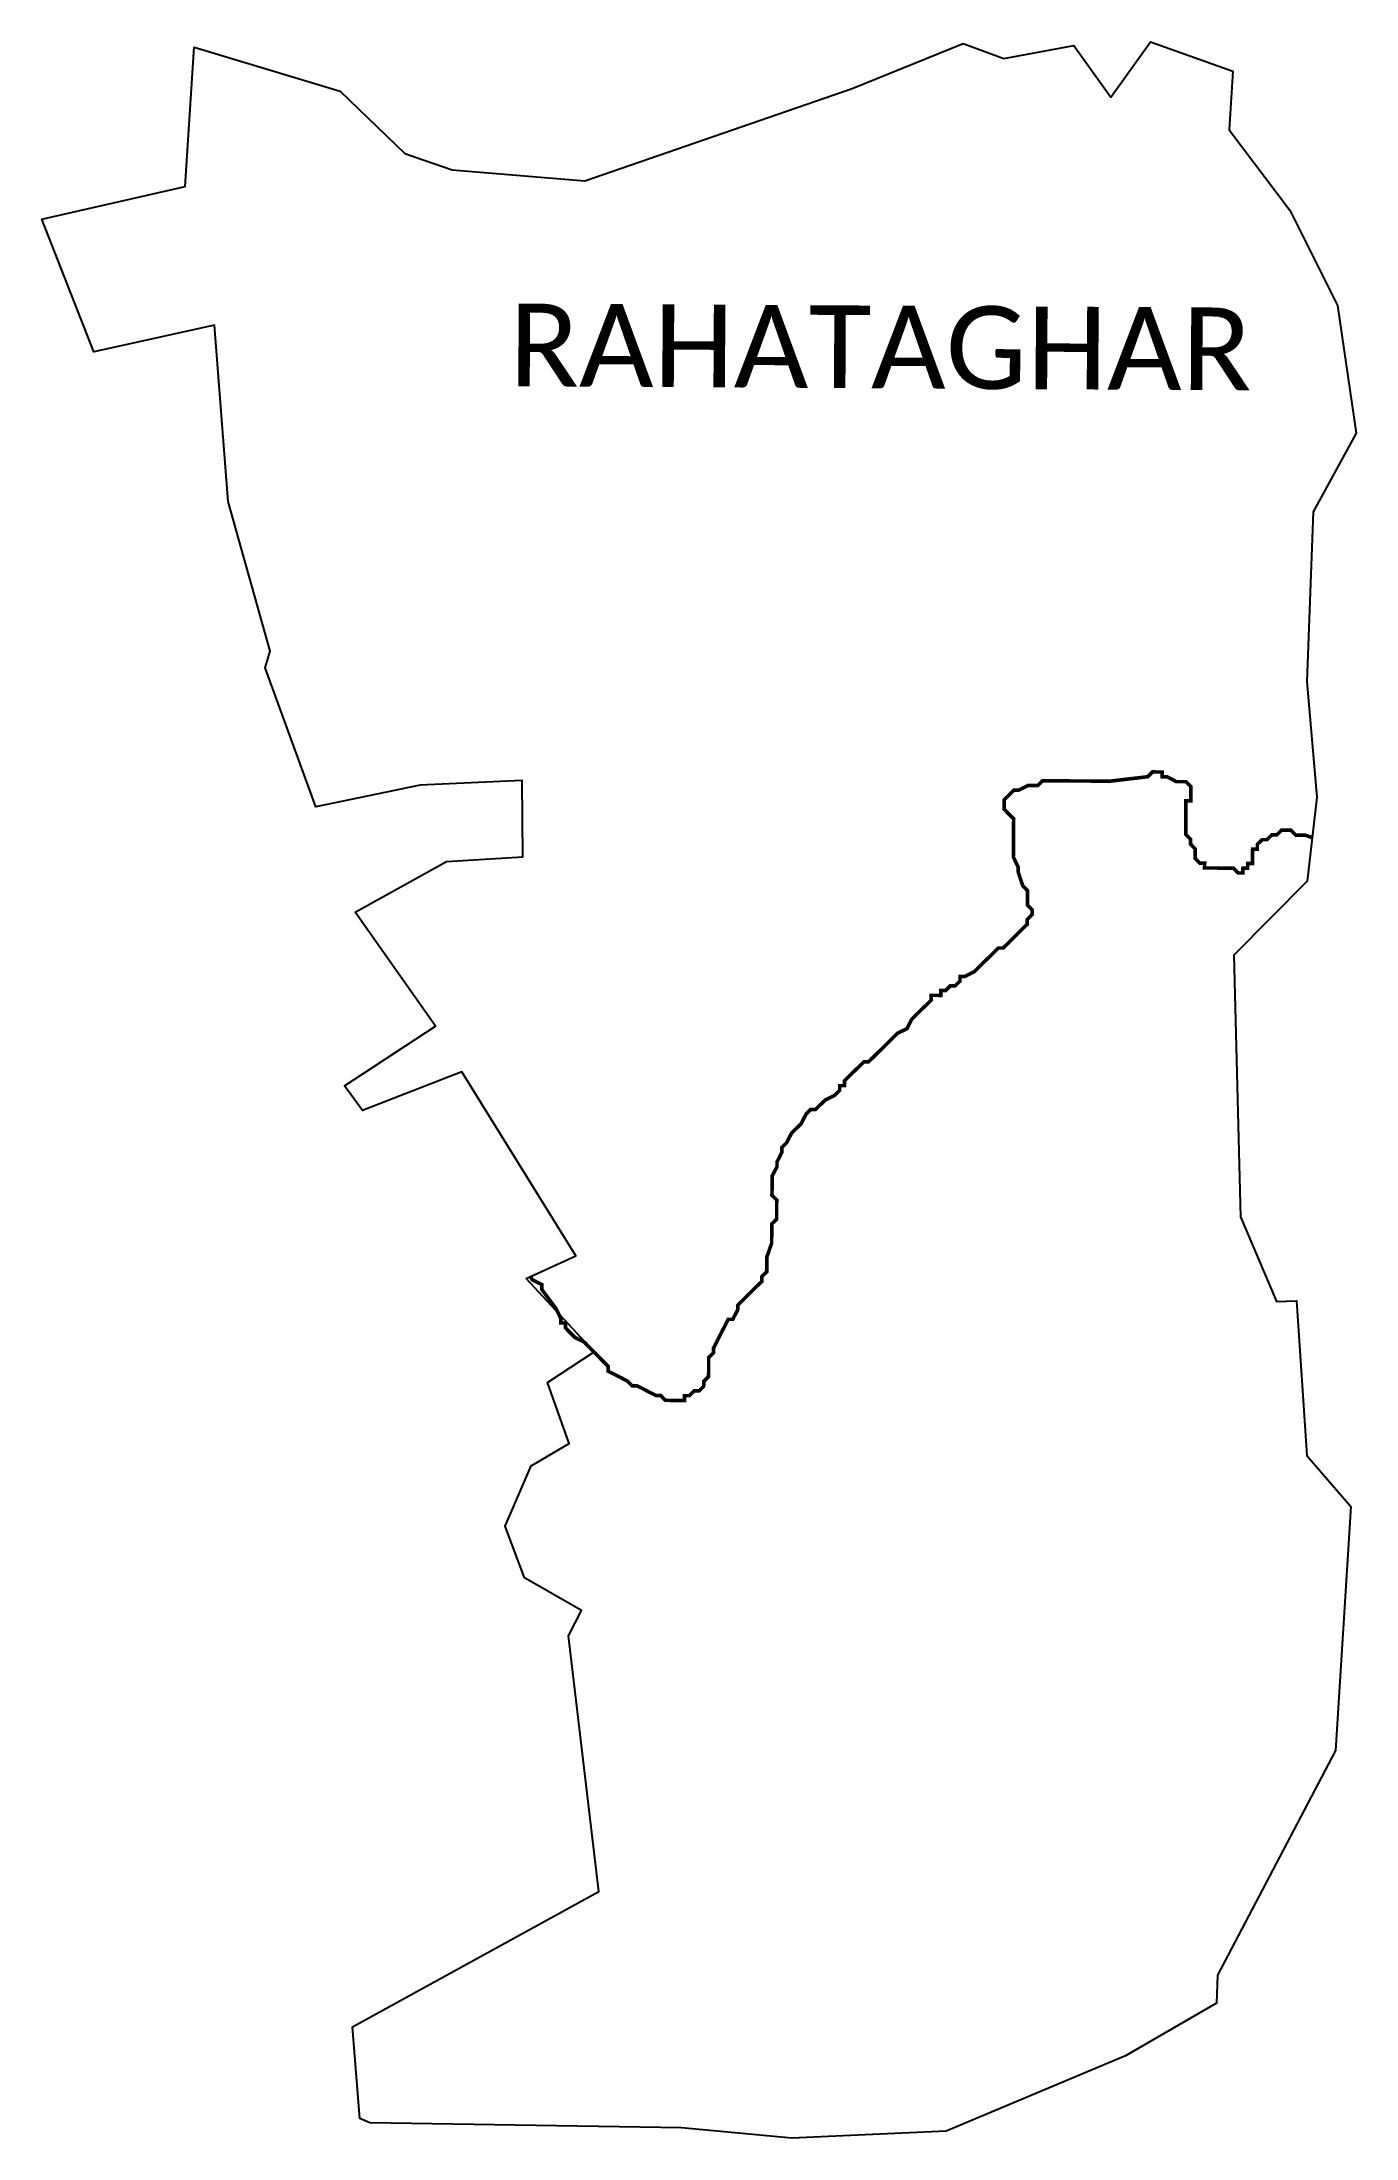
# Model space of a CAD drawing. Header units: metres. Extents: x 315559 to 316672, y 1897158 to 1898933.
import ezdxf

# ---------------------------------------------------------------- set-up
doc = ezdxf.new("R2010")
doc.units = ezdxf.units.M
doc.layers.add('ddddd', color=7, linetype='Continuous')
doc.layers.add('HAZARDS LINE', color=1, linetype='Continuous')
doc.styles.get("Standard").update_dxf_attribs({"font": 'simplex.shx'})

msp = doc.modelspace()

# ---------------------------------------------------------------- linework, layer by layer
at = {"color": 3, "true_color": 0x00ff00, "flags": 128}
msp.add_lwpolyline([(316339.4, 1898931.3), (316373.7, 1898918.6)], dxfattribs=at)
at = {"layer": 'ddddd', "color": 3, "true_color": 0x00ff00}
for points in [[(316656.3, 1898709.5, 0), (316672.1, 1898601.4, 0), (316635.7, 1898534.6, 0), (316630.3, 1898390.9, 0), (316638.8, 1898293.1, 0), (316630.8, 1898222, 0), (316568.5, 1898159.2, 0), (316574.1, 1897937.6, 0), (316604.7, 1897865.9, 0), (316621.7, 1897866.6, 0), (316630.5, 1897735.5, 0), (316667.6, 1897692.3, 0), (316654.8, 1897485.8, 0), (316554.6, 1897295.6, 0), (316554, 1897272, 0), (316476.8, 1897227.4, 0), (316325, 1897163.5, 0), (316194.2, 1897157.6, 0), (316100.7, 1897166.3, 0), (315836.6, 1897170.5, 0), (315828.3, 1897174.3, 0), (315822, 1897251.9, 0), (316030.7, 1897366.3, 0), (316005.1, 1897583, 0), (316015.9, 1897604.5, 0), (315967.7, 1897632.1, 0), (315951.3, 1897675.8, 0), (315973.4, 1897726.8, 0), (316005.5, 1897745.8, 0), (315987.2, 1897797.3, 0), (316026.7, 1897823.3, 0), (315969, 1897885.6, 0), (316011.2, 1897904.7, 0), (315914.5, 1898060.5, 0), (315830.6, 1898027.8, 0), (315815.3, 1898048.7, 0), (315892.2, 1898099.3, 0), (315824.4, 1898195.6, 0), (315901.7, 1898238.6, 0), (315966.3, 1898242.7, 0), (315965.6, 1898307.2, 0), (315879.3, 1898303.3, 0), (315791, 1898284.9, 0), (315748.1, 1898402.6, 0), (315752.4, 1898416.6, 0), (315716.7, 1898543.5, 0), (315705.1, 1898692.7, 0), (315602.9, 1898670.3, 0), (315558.9, 1898782.5, 0), (315680.2, 1898810.3, 0), (315688, 1898928.2, 0), (315811.6, 1898890.9, 0), (315866.3, 1898838.2, 0), (315906.5, 1898824.2, 0), (316018.7, 1898815.1, 0), (316245.3, 1898893.3, 0), (316339.4, 1898931.3, 0)], [(316373.7, 1898918.6, 0), (316433.1, 1898929.5, 0), (316464.4, 1898885.8, 0), (316497.9, 1898932.6, 0), (316567.6, 1898907.8, 0), (316564.7, 1898858.1, 0), (316616, 1898790.1, 0), (316656.3, 1898709.5, 0), (316656.3, 1898709.5, 0)]]:
    msp.add_polyline3d(points, dxfattribs=at)
at = {"layer": 'HAZARDS LINE', "lineweight": 18}
msp.add_lwpolyline([(316634.9, 1898258.9, 3.04, 3.04, 0), (316629.1, 1898260.9, 3.04, 3.04, 0), (316625.1, 1898261, 3.04, 3.04, 0), (316621, 1898261, 3.04, 3.04, 0), (316617, 1898265.1, 3.04, 3.04, 0), (316612.9, 1898265.1, 3.04, 3.04, 0), (316608.9, 1898265.1, 3.04, 3.04, 0), (316604.8, 1898261.1, 3.04, 3.04, 0), (316600.8, 1898261.1, 3.04, 3.04, 0), (316596.7, 1898257.1, 3.04, 3.04, 0), (316592.6, 1898257.1, 3.04, 3.04, 0), (316588.5, 1898253.1, 3.04, 3.04, 0), (316588.5, 1898249, 3.04, 3.04, 0), (316584.5, 1898249.1, 3.04, 3.04, 0), (316584.4, 1898245, 3.04, 3.04, 0), (316584.4, 1898241, 3.04, 3.04, 0), (316584.4, 1898236.9, 3.04, 3.04, 0), (316580.3, 1898236.9, 3.04, 3.04, 0), (316580.3, 1898232.9, 3.04, 3.04, 0), (316576.3, 1898232.9, 3.04, 3.04, 0), (316576.2, 1898228.9, 3.04, 3.04, 0), (316572.2, 1898228.9, 3.04, 3.04, 0), (316568.2, 1898233, 3.04, 3.04, 0), (316564.1, 1898233, 3.04, 3.04, 0), (316551.9, 1898233.1, 3.04, 3.04, 0), (316547.9, 1898233.1, 3.04, 3.04, 0), (316543.8, 1898233.1, 3.04, 3.04, 0), (316543.9, 1898237.2, 3.04, 3.04, 0), (316539.8, 1898237.2, 3.04, 3.04, 0), (316535.8, 1898241.3, 3.04, 3.04, 0), (316535.8, 1898249.4, 3.04, 3.04, 0), (316531.8, 1898253.5, 3.04, 3.04, 0), (316531.9, 1898257.5, 3.04, 3.04, 0), (316527.8, 1898261.6, 3.04, 3.04, 0), (316527.9, 1898265.7, 3.04, 3.04, 0), (316527.9, 1898269.7, 3.04, 3.04, 0), (316527.9, 1898273.8, 3.04, 3.04, 0), (316528, 1898281.9, 3.04, 3.04, 0), (316528, 1898290, 3.04, 3.04, 0), (316532.1, 1898289.9, 3.04, 3.04, 0), (316532.1, 1898294, 3.04, 3.04, 0), (316532.1, 1898298, 3.04, 3.04, 0), (316532.2, 1898302.1, 3.04, 3.04, 0), (316528.1, 1898306.2, 3.04, 3.04, 0), (316524.1, 1898306.2, 3.04, 3.04, 0), (316520, 1898306.2, 3.04, 3.04, 0), (316512, 1898310.3, 3.04, 3.04, 0), (316507.9, 1898310.4, 3.04, 3.04, 0), (316507.9, 1898314.4, 3.04, 3.04, 0), (316503.9, 1898314.4, 3.04, 3.04, 0), (316499.8, 1898314.5, 3.04, 3.04, 0), (316495.7, 1898310.4, 3.04, 3.04, 0), (316463.3, 1898306.6, 3.04, 3.04, 0), (316459.3, 1898306.6, 3.04, 3.04, 0), (316451.2, 1898306.7, 3.04, 3.04, 0), (316443.1, 1898306.8, 3.04, 3.04, 0), (316434.9, 1898306.8, 3.04, 3.04, 0), (316430.9, 1898306.8, 3.04, 3.04, 0), (316422.8, 1898306.9, 3.04, 3.04, 0), (316418.7, 1898306.9, 3.04, 3.04, 0), (316414.7, 1898306.9, 3.04, 3.04, 0), (316410.6, 1898307, 3.04, 3.04, 0), (316406.6, 1898307, 3.04, 3.04, 0), (316402.5, 1898303, 3.04, 3.04, 0), (316398.5, 1898303, 3.04, 3.04, 0), (316394.4, 1898303, 3.04, 3.04, 0), (316386.3, 1898299, 3.04, 3.04, 0), (316382.2, 1898299.1, 3.04, 3.04, 0), (316378.1, 1898295, 3.04, 3.04, 0), (316374.1, 1898291, 3.04, 3.04, 0), (316374, 1898287, 3.04, 3.04, 0), (316374, 1898282.9, 3.04, 3.04, 0), (316378, 1898278.8, 3.04, 3.04, 0), (316382.1, 1898274.7, 3.04, 3.04, 0), (316382, 1898270.7, 3.04, 3.04, 0), (316382, 1898266.6, 3.04, 3.04, 0), (316382, 1898258.5, 3.04, 3.04, 0), (316381.9, 1898254.5, 3.04, 3.04, 0), (316381.9, 1898246.4, 3.04, 3.04, 0), (316381.8, 1898242.3, 3.04, 3.04, 0), (316385.8, 1898234.2, 3.04, 3.04, 0), (316385.8, 1898230.1, 3.04, 3.04, 0), (316389.8, 1898218, 3.04, 3.04, 0), (316393.8, 1898213.9, 3.04, 3.04, 0), (316393.8, 1898205.8, 3.04, 3.04, 0), (316393.7, 1898201.7, 3.04, 3.04, 0), (316397.8, 1898197.7, 3.04, 3.04, 0), (316397.7, 1898193.6, 3.04, 3.04, 0), (316393.6, 1898189.6, 3.04, 3.04, 0), (316393.6, 1898185.5, 3.04, 3.04, 0), (316389.5, 1898181.5, 3.04, 3.04, 0), (316385.5, 1898177.5, 3.04, 3.04, 0), (316377.3, 1898169.4, 3.04, 3.04, 0), (316373.2, 1898165.4, 3.04, 3.04, 0), (316369.2, 1898165.4, 3.04, 3.04, 0), (316361, 1898157.4, 3.04, 3.04, 0), (316356.9, 1898153.4, 3.04, 3.04, 0), (316348.8, 1898145.3, 3.04, 3.04, 0), (316340.7, 1898141.3, 3.04, 3.04, 0), (316336.6, 1898141.3, 3.04, 3.04, 0), (316336.6, 1898137.3, 3.04, 3.04, 0), (316332.5, 1898133.3, 3.04, 3.04, 0), (316328.4, 1898133.3, 3.04, 3.04, 0), (316324.4, 1898129.3, 3.04, 3.04, 0), (316320.3, 1898129.3, 3.04, 3.04, 0), (316320.3, 1898125.2, 3.04, 3.04, 0), (316316.2, 1898125.3, 3.04, 3.04, 0), (316312.2, 1898125.3, 3.04, 3.04, 0), (316312.2, 1898121.2, 3.04, 3.04, 0), (316308.1, 1898117.2, 3.04, 3.04, 0), (316299.9, 1898109.2, 3.04, 3.04, 0), (316295.8, 1898105.1, 3.04, 3.04, 0), (316291.7, 1898097.1, 3.04, 3.04, 0), (316283.6, 1898093.1, 3.04, 3.04, 0), (316275.4, 1898085, 3.04, 3.04, 0), (316267.3, 1898077, 3.04, 3.04, 0), (316259.1, 1898068.9, 3.04, 3.04, 0), (316255.1, 1898068.9, 3.04, 3.04, 0), (316246.9, 1898060.9, 3.04, 3.04, 0), (316242.8, 1898056.9, 3.04, 3.04, 0), (316238.8, 1898052.8, 3.04, 3.04, 0), (316238.7, 1898048.8, 3.04, 3.04, 0), (316234.7, 1898048.8, 3.04, 3.04, 0), (316234.7, 1898044.8, 3.04, 3.04, 0), (316230.6, 1898040.7, 3.04, 3.04, 0), (316222.5, 1898036.7, 3.04, 3.04, 0), (316218.4, 1898032.7, 3.04, 3.04, 0), (316214.3, 1898028.7, 3.04, 3.04, 0), (316210.2, 1898028.7, 3.04, 3.04, 0), (316206.2, 1898024.7, 3.04, 3.04, 0), (316202.1, 1898016.6, 3.04, 3.04, 0), (316198, 1898012.6, 3.04, 3.04, 0), (316193.9, 1898008.6, 3.04, 3.04, 0), (316189.8, 1898000.5, 3.04, 3.04, 0), (316185.7, 1897996.5, 3.04, 3.04, 0), (316185.7, 1897992.4, 3.04, 3.04, 0), (316181.6, 1897984.3, 3.04, 3.04, 0), (316181.6, 1897980.3, 3.04, 3.04, 0), (316177.5, 1897972.2, 3.04, 3.04, 0), (316177.4, 1897968.2, 3.04, 3.04, 0), (316177.4, 1897964.1, 3.04, 3.04, 0), (316177.4, 1897960.1, 3.04, 3.04, 0), (316177.3, 1897956, 3.04, 3.04, 0), (316181.4, 1897951.9, 3.04, 3.04, 0), (316181.3, 1897947.9, 3.04, 3.04, 0), (316181.3, 1897943.8, 3.04, 3.04, 0), (316181.3, 1897935.7, 3.04, 3.04, 0), (316177.2, 1897931.7, 3.04, 3.04, 0), (316177.1, 1897919.5, 3.04, 3.04, 0), (316177.1, 1897915.5, 3.04, 3.04, 0), (316172.9, 1897903.4, 3.04, 3.04, 0), (316172.9, 1897895.3, 3.04, 3.04, 0), (316172.9, 1897891.2, 3.04, 3.04, 0), (316168.8, 1897887.2, 3.04, 3.04, 0), (316168.8, 1897883.1, 3.04, 3.04, 0), (316164.7, 1897879.1, 3.04, 3.04, 0), (316160.6, 1897875.1, 3.04, 3.04, 0), (316156.5, 1897871.1, 3.04, 3.04, 0), (316152.4, 1897867, 3.04, 3.04, 0), (316148.4, 1897863, 3.04, 3.04, 0), (316148.3, 1897859, 3.04, 3.04, 0), (316144.2, 1897850.9, 3.04, 3.04, 0), (316140.2, 1897850.9, 3.04, 3.04, 0), (316136.1, 1897842.8, 3.04, 3.04, 0), (316127.9, 1897826.7, 3.04, 3.04, 0), (316127.8, 1897822.6, 3.04, 3.04, 0), (316123.7, 1897818.6, 3.04, 3.04, 0), (316123.7, 1897810.5, 3.04, 3.04, 0), (316123.7, 1897806.4, 3.04, 3.04, 0), (316123.6, 1897802.4, 3.04, 3.04, 0), (316119.6, 1897798.4, 3.04, 3.04, 0), (316119.5, 1897794.3, 3.04, 3.04, 0), (316115.5, 1897790.3, 3.04, 3.04, 0), (316111.4, 1897790.3, 3.04, 3.04, 0), (316107.3, 1897786.3, 3.04, 3.04, 0), (316103.3, 1897786.3, 3.04, 3.04, 0), (316103.2, 1897782.3, 3.04, 3.04, 0), (316099.2, 1897782.3, 3.04, 3.04, 0), (316095.1, 1897782.3, 3.04, 3.04, 0), (316091.1, 1897782.3, 3.04, 3.04, 0), (316087, 1897782.4, 3.04, 3.04, 0), (316083, 1897786.5, 3.04, 3.04, 0), (316079, 1897786.5, 3.04, 3.04, 0), (316070.9, 1897790.6, 3.04, 3.04, 0), (316062.8, 1897794.7, 3.04, 3.04, 0), (316058.8, 1897794.7, 3.04, 3.04, 0), (316054.7, 1897798.8, 3.04, 3.04, 0), (316038.6, 1897807, 3.04, 3.04, 0), (316038.6, 1897811.1, 3.04, 3.04, 0), (316034.6, 1897815.1, 3.04, 3.04, 0), (316026.5, 1897823.3, 3.04, 3.04, 0), (316018.5, 1897831.5, 3.04, 3.04, 0), (316010.4, 1897835.6, 3.04, 3.04, 0), (316006.4, 1897839.6, 3.04, 3.04, 0), (316002.4, 1897843.7, 3.04, 3.04, 0), (316002.4, 1897847.8, 3.04, 3.04, 0), (315998.4, 1897847.8, 3.04, 3.04, 0), (315998.4, 1897851.9, 3.04, 3.04, 0), (315994.4, 1897860, 3.04, 3.04, 0), (315982.3, 1897876.3, 3.04, 3.04, 0), (315982.4, 1897880.3, 3.04, 3.04, 0), (315974.3, 1897884.4, 3.04, 3.04, 0), (315972.9, 1897887.3, 3.04, 3.04, 0)], format="xyseb", dxfattribs=at)

# ---------------------------------------------------------------- texts
at = {"layer": 'ddddd', "insert": (315955, 1898711.1), "char_height": 70, "attachment_point": 1, "rotation": 359.6762}
msp.add_mtext_dynamic_manual_height_columns('{\\fCalibri|b0|i0|c0|p34;RAHATAGHAR}', width=1097.028, gutter_width=520.2, heights=[0], dxfattribs=at)

doc.saveas('drawing.dxf')
